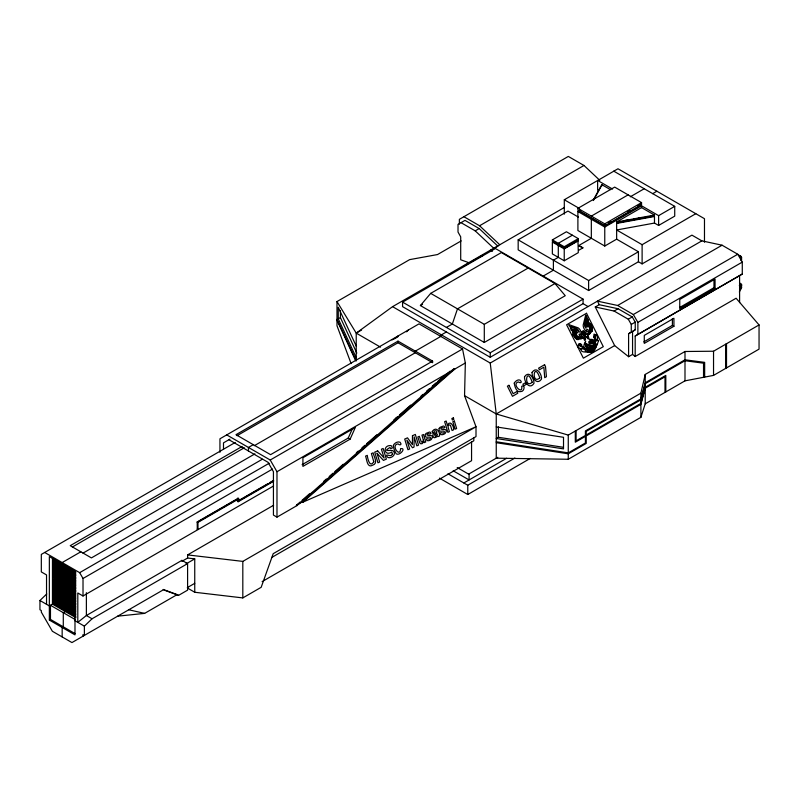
<?xml version="1.0" encoding="UTF-8"?>
<svg xmlns="http://www.w3.org/2000/svg" width="799" height="799" viewBox="0 0 799 799"><rect width="100%" height="100%" fill="white"/><g stroke="black" fill="none" stroke-linecap="round" stroke-linejoin="round"><path stroke-width="1.2" d="M187.455 588.044L194.746 592.259L242.816 597.912L261.173 587.305L273.198 553.687L476.004 436.594L476.004 426.756L464.549 395.665L465.348 362.976L462.541 348.983L419.026 323.855L219.945 438.801L219.945 452.294M586.636 316.334L585.677 315.096L583.19 324.983A5.763 4.684 69.9 0 0 586.206 330.996M336.988 319.35L356.224 360.928L356.224 333.123L392.569 306.656L490.236 363.046L496.249 413.962L496.249 458.187L568.269 459.265L640.898 417.338L640.898 393.158L645.212 374.451L684.993 351.49L713.537 351.23L759.05 324.943L736.109 298.237L635.185 356.504L632.558 354.406L632.558 331.475L635.245 329.777L635.245 322.137L632.249 316.933L618.066 308.744L599.24 304.709L595.275 306.996L614.661 345.597L628.593 356.704L632.558 354.406M593.707 337.378L594.037 334.102L595.844 334.951L594.176 336.828L594.865 334.961L596.733 335.25A1.378 1.119 69.9 0 1 597.392 336.599L597.582 339.555L596.394 339.166L594.826 340.923M586.666 316.184L584.588 323.795A4.874 3.965 69.9 0 0 585.987 328.239L586.156 327.92A4.514 3.665 69.9 0 1 585.407 323.535M585.397 323.535C587.405 313.078 588.793 318.971 586.266 324.374A3.426 2.787 69.9 0 0 587.535 326.911L587.744 326.831A2.846 2.307 69.9 0 1 586.716 324.114C587.265 316.054 589.712 320.259 587.655 324.154L589.572 327.97A2.657 2.157 69.9 0 1 589.812 330.117L587.565 333.772L587.395 335.81L588.464 336.788L589.163 339.365L590.98 339.395A4.584 3.725 69.9 0 1 592.289 339.475L593.138 339.815A4.145 3.366 69.9 0 1 595.255 342.431L594.716 343.47A15.151 12.315 69.9 0 1 584.568 348.903A5.333 4.325 69.9 0 1 584.988 342.871M640.898 417.338L645.212 403.815L645.212 374.451M579.205 344.589L579.515 345.887L581.902 346.367A2.996 2.437 69.9 0 1 583.66 347.645L581.412 348.304L581.033 349.483A2.237 1.818 69.9 0 0 580.304 348.504L578.846 347.775A1.328 1.079 69.9 0 1 577.997 346.077L579.205 344.589L581.233 344.968L579.325 344.299C576.808 346.077 579.655 341.453 581.632 344.669A1.059 0.859 69.9 0 1 581.013 346.117M302.102 464.688L348.234 438.052L352.489 428.524M350.122 439.14L355.315 427.495L302.921 457.747L302.921 466.396L350.122 439.14L348.234 438.052M740.943 260.474L741.542 259.156L740.943 257.158L739.504 255.64M739.514 283.975L739.854 283.226L741.492 284.164L741.832 285.313L740.673 285.982M740.943 287.8L741.542 286.491L740.943 284.484L739.504 282.966M739.355 292.034L740.543 289.408L739.355 285.403M740.853 289.278L741.702 287.4L740.853 284.544M584.958 342.831L585.707 341.363L584.878 340.484A1.548 1.258 69.9 0 1 584.069 338.566L584.359 337.667L582.341 336.759L578.666 336.988A2.067 1.678 69.9 0 1 578.077 336.888L577.807 336.759A1.508 1.218 69.9 0 1 577.198 336.089L575.27 332.244A1.898 1.538 69.9 0 0 573.962 331.146M593.377 199.91L601.767 184.629L610.376 189.603M593.377 200.539L601.168 186.337M586.206 330.986C586.326 328.149 589.322 329.478 587.864 331.106L585.138 332.724A2.906 2.357 69.9 0 0 583.32 330.576L581.442 332.084L581.532 333.143M420.394 305.558L430.691 293.373L501.363 252.574L554.965 283.525L565.253 295.7L484.294 342.451L420.394 305.558L422.551 304.309M406.611 331.825L408.309 330.047M267.475 483.924L237.373 501.303L238.152 501.742L238.152 499.185L237.373 498.746L197.213 521.927L197.283 530.017L83.016 595.994L77.803 592.988L77.803 622.361L86.382 615.51L181.932 560.349L187.595 563.615L187.595 590.151L178.557 595.375L163.366 589.802L71.95 642.576L52.374 631.27L41.318 612.114L41.318 610.536L39.95 609.747L39.95 600.498L46.761 593.947M83.016 636.184L83.016 634.616L84.384 635.405L84.384 626.156L92.045 618.786L187.595 563.615M394.906 338.626L397.712 336.159L398.272 336.479L393.238 339.375M450.187 371.096L296.948 505.607L296.399 505.288L300.144 502.002M302.022 500.354L309.513 493.782M323.575 481.467L326.382 479.001M329.198 476.534L332.943 473.248M334.821 471.61L343.25 464.219M356.374 452.713L358.252 451.075M361.997 447.79L364.803 445.323M366.681 443.685L376.988 434.646M393.857 419.865L397.602 416.579M399.48 414.941L410.716 405.093M421.023 396.064L422.891 394.416M426.636 391.13L429.453 388.674M432.259 386.207L436.004 382.931M437.872 381.283L444.434 375.54M302.422 501.802L454.212 368.778L454.761 369.098L302.971 502.122L302.422 501.802L296.399 505.288M481.627 256.109L481.987 255.76L480.059 257.028M628.593 356.704L628.593 333.762L631.28 332.064L631.28 324.424L628.274 319.22L614.091 311.041L595.275 306.996M635.185 356.504L635.185 336.019L742.281 274.047L742.281 262.112L737.747 254.252L722.076 245.203L701.862 240.859L691.934 235.136L642.116 263.89L638.431 261.762L588.613 290.526L518.171 249.857L518.171 239.84L567.989 211.076L578.366 217.068M635.185 336.019L742.281 274.047M351.101 363.585L336.988 325.742L336.988 301.563L409.627 259.635L437.532 254.551L461.183 240.898M463.899 216.709L479.57 225.757L583.989 165.473L599.799 180.344M461.023 222.661L475.205 230.851L479.17 228.554L497.997 246.252M356.224 357.672L338.257 318.831L340.404 317.593L340.404 310.641M564.304 214.162L564.304 199.76L617.987 168.769L704.478 218.706L704.478 242.267M392.569 306.656L564.364 207.47M464.389 265.777L479.08 257.298M481.178 256.089L483.275 254.881M495.02 247.97L496.998 246.821M402.576 302.122L495.42 248.519L583.08 299.136L583.08 303.66L490.236 357.273L402.576 306.656L402.576 302.122L490.236 352.739L583.08 299.136M357.303 332.504L361.607 330.017M577.897 208.349L614.681 187.106L641.557 202.626L641.557 204.614L604.763 225.847L577.897 210.337L577.897 208.349L604.763 223.86L641.557 202.626M638.431 261.762L638.431 251.755L616.648 239.171L604.763 246.032L577.897 230.521L577.897 211.525L579.994 210.307M591.33 216.11L628.124 194.866M578.296 240.789L564.234 248.898L552.359 242.047L552.359 253.912L564.234 260.774L578.296 252.654L577.947 240.579L564.753 248.199L552.359 241.208L552.359 239.88L566.421 231.76L578.296 238.621L578.296 239.95L564.234 248.07L564.234 246.741L578.296 238.621M630.271 196.804L644.224 188.744M558.301 243.305L572.364 235.196M652.673 193.678L656.888 191.231M432.609 361.118L398.012 341.133L235.985 434.686L270.581 454.661L432.609 361.118L432.609 362.736M229.952 439.13L223.49 442.856L223.49 449.058M237.063 435.685L398.012 342.761L431.6 362.147M528.159 268.045L457.487 308.853L452.344 324.004L446.401 327.43M566.781 246.192L578.296 239.95M608.498 222.881L610.656 221.643M627.914 211.675L630.071 210.427M637.622 206.072L639.779 204.824M579.794 211.236L605.262 225.937L640.858 205.393L658.616 215.65L674.726 206.352L674.726 216.149L658.616 225.448L654.471 223.061L616.648 229.982L642.116 244.694L695.799 213.703M577.897 211.525L604.763 227.036L641.557 205.802L641.557 207.6L616.648 221.982L616.648 222.601L654.471 215.68L654.471 215.061L641.557 207.6M235.266 442.436L41.318 554.406L41.318 571.914L46.532 574.93L46.532 604.304M616.648 222.601L617.977 221.832L617.977 222.651L616.648 223.43L616.648 239.171M578.616 250.347L582.92 247.86L578.826 245.493L591.33 238.272L591.33 219.286M242.177 446.411L70.232 545.677L91.416 557.912L262.292 459.255M72.379 547.015L244.334 447.75M446.401 331.965L441.398 334.851L440.788 336.419L415.31 351.131L415.31 352.749L254.362 445.672M543.29 276.025L553.397 270.192L553.397 260.174L558.301 257.348L558.301 245.473M75.895 574.181L53.593 561.307L53.593 559.27L54.452 558.771L54.452 560.808L75.705 573.073M253.283 444.673L248.459 447.46L248.459 451.006M53.593 561.307L54.452 560.808M75.895 577.437L53.593 564.553L53.593 562.526L54.452 562.027L54.452 564.054L75.705 576.319M53.593 564.553L54.452 564.054M75.895 580.683L53.593 567.799L53.593 565.772L54.452 565.273L54.452 567.3L75.705 579.575M80.829 551.799L62.162 562.566L62.162 563.994M53.593 567.799L54.452 567.3M75.895 583.929L53.593 571.055L53.593 569.018L54.452 568.518L54.452 570.556L75.705 582.821M82.976 553.138L254.921 453.862M53.593 571.055L54.452 570.556M75.895 587.185L53.593 574.301L53.593 572.274L54.452 571.774L54.452 573.802L75.705 586.067M66.137 565.522L65.278 566.022L65.278 564.803M430.691 293.373L484.294 324.324L554.965 283.525M53.593 574.301L54.452 573.802M66.137 567.55L65.278 568.049L65.278 569.268L66.137 568.768M75.895 588.404L53.593 575.52L53.593 577.547L54.452 577.048L75.705 589.322M66.137 570.806L65.278 571.305L65.278 572.513L66.137 572.014L66.137 574.052L65.278 574.551L65.278 575.769L66.137 575.27L66.137 577.297L65.278 577.797L65.278 579.015M75.895 591.65L53.593 578.766L53.593 580.803L54.452 580.304L75.705 592.568M75.895 594.895L53.593 582.022L53.593 584.049L54.452 583.55L75.705 595.814M226.706 434.896L270.222 460.014L462.541 348.983M75.895 598.151L53.593 585.268L53.593 587.295L54.452 586.796L75.705 599.07M44.674 552.469L79.66 572.663L269.173 463.25M518.171 239.84L588.613 280.519L638.431 251.755M75.895 601.397L53.593 588.513L53.593 590.551L54.452 590.052L75.705 602.316M75.895 604.643L53.593 591.769L53.593 593.797L54.452 593.297L75.705 605.562M83.016 595.994L83.016 578.486L272.529 469.063M75.895 607.889L53.593 595.015L53.593 597.043L54.452 596.543L75.705 608.808M452.194 369.937L454.212 368.778M75.895 611.145L53.593 598.261L53.593 600.299L54.452 599.799L75.705 612.064M228.923 439.72L268.005 462.281L273.428 471.69L273.428 515.075L276.983 517.133L276.983 471.73L465.348 362.976M75.895 616.568L53.593 603.684L53.593 601.657L54.452 601.158L54.452 603.185L75.705 615.45M75.955 617.697L52.454 604.134L49.348 605.932L39.95 600.498M53.593 603.684L54.452 603.185M197.283 522.246L238.681 498.346L238.681 500.883L237.912 500.444L237.912 497.897M66.137 598.012L65.278 598.511L65.278 597.292L66.137 596.793L66.137 594.766L65.278 595.265L65.278 594.047L66.137 593.547L66.137 591.51L65.278 592.009L65.278 590.801L66.137 590.291L66.137 588.264L65.278 588.763L65.278 587.545L66.137 587.045L66.137 585.018M197.213 521.927L197.982 522.376L238.152 499.185M66.137 600.039L65.278 600.538L65.278 601.757L66.137 601.257M269.623 482.686L272.849 480.818M238.681 500.883L273.707 480.668M238.152 501.742L273.618 481.268M66.137 603.295L65.278 603.794L65.278 605.013L66.137 604.513M197.213 529.168L197.982 529.617L273.588 485.962M66.137 606.541L65.278 607.04L65.278 608.399L66.137 607.899M490.236 363.046L701.862 240.859M66.137 609.937L65.278 610.436L65.278 611.535L63.291 612.683L63.291 626.825L62.162 627.475L62.162 636.923M49.348 620.074L74.986 634.875L74.986 571.395L49.348 556.593L49.348 620.074L50.467 619.425L75.036 633.607M599.24 304.709L597.452 301.143L617.657 305.478L722.076 245.203M181.932 560.349L181.932 561.317L187.605 558.042L187.605 554.906L273.618 505.248M614.091 311.041L618.066 308.744M581.692 333.243L582.681 333.213L583.08 334.212L579.375 335.61L579.045 334.262A2.687 2.187 69.9 0 1 580.703 334.152L581.193 333.872A6.032 4.904 69.9 0 0 578.186 327.87L568.948 324.654A1.398 1.139 69.9 0 0 569.817 326.392L575.16 327.82A6.082 4.944 69.9 0 1 579.295 332.154L578.945 332.274A6.312 5.134 69.9 0 0 575.05 328.359C569.467 325.133 568.508 328.968 573.292 329.118A5.084 4.135 69.9 0 1 577.407 332.674L577.048 333.183A4.035 3.276 69.9 0 0 573.512 329.827L570.965 329.208A1.009 0.819 69.9 0 0 571.555 330.556L573.962 331.126M194.746 592.259L194.746 558.881L186.237 563.794L186.237 562.826M276.983 517.133L296.948 505.607M617.657 305.478L633.327 314.526L737.747 254.252M628.274 319.22L632.249 316.933M631.28 324.424L635.245 322.137M637.872 334.322L637.872 322.397L742.281 262.112M187.296 587.635L194.746 583.33M628.593 333.762L635.245 329.777M117.713 616.159L144.609 613.392L177.188 594.586L178.557 595.375M679.749 307.465L713.976 287.7L715.055 288.329L715.055 279.091L679.759 299.465L679.759 308.704L715.055 288.329M464.549 395.665L496.249 413.962L614.661 345.597M187.605 554.906L242.816 561.397L476.004 426.756L302.971 502.122M643.814 341.892L672.398 325.393L673.927 326.272L673.927 318.272L644.284 335.39L644.284 343.39L673.927 326.272M271.76 557.452L473.797 440.798L473.797 437.512M563.205 447.27L498.386 437.273L496.249 438.511L563.515 448.878L563.515 437.293L496.249 426.916M262.122 581.622L471.56 460.703L471.56 441.997M497.787 457.298L468.633 474.137L457.208 467.535M463.849 482.976L506.616 458.286M447.959 473.797L467.775 485.243L514.896 458.037M496.249 413.962L568.269 435.095L640.898 393.158M439.45 478.142L467.775 494.501L530.236 458.436M645.212 403.815L684.993 380.843L713.537 375.4L759.05 349.123L759.05 324.943M616.648 221.982L654.471 215.061M625.138 220.524L627.525 220.085M633.497 218.996L635.884 218.556M638.271 218.117L640.658 217.678M651.395 215.72L654.471 215.68M617.977 222.651L653.782 216.1L654.471 216.499L654.471 223.061M616.648 223.43L654.471 216.499M739.854 255.89L740.673 255.97L741.832 257.977L740.673 258.646M187.605 558.042L194.746 558.881M496.249 441.767L568.269 452.873L585.417 442.976L585.417 436.374L575.3 442.217L575.3 431.041M496.249 442.696L568.269 453.802L586.226 443.435L586.226 435.904L640.898 404.344L645.212 388.224L664.998 376.798L664.998 392.389M128.769 609.767L144.609 613.392M468.833 262.681L460.703 259.775L460.703 236.844L458.017 232.04L458.017 224.399L464.988 220.374L479.17 228.554M163.166 589.442L177.188 594.586M578.616 245.673L582.92 247.86M613.732 171.136L674.726 206.352M583.989 165.473L568.319 156.424L459.365 219.335L459.365 224.1M641.557 204.614L640.858 204.204L640.858 205.393M612.553 189.053L597.622 180.434L597.622 190.242M602.456 185.648L601.767 184.629M564.304 199.76L579.165 208.339M552.359 239.88L564.234 246.741M490.416 250.167L492.414 251.315M583.08 303.66L588.084 306.556M391.69 339.645L392.239 339.965M380.534 347.156L356.224 333.123L336.988 301.563M395.735 418.217L396.284 418.536M453.193 470.781L469.083 479.949L469.083 473.837M53.593 559.27L75.895 572.154M53.593 562.526L75.895 575.4M53.593 565.772L75.895 578.656M53.593 569.018L75.895 581.902M53.593 572.274L75.895 585.148M53.593 577.547L75.895 590.431M53.593 580.803L75.895 593.677M53.593 584.049L75.895 596.933M53.593 587.295L75.895 600.179M53.593 590.551L75.895 603.425M53.593 593.797L75.895 606.681M92.045 618.786L86.382 615.51L86.382 592.688M53.593 597.043L75.895 609.927M53.593 600.299L75.895 613.173M53.593 601.657L75.895 614.531M75.036 619.465L50.467 605.282L50.467 619.425M74.986 620.733L84.384 626.156M479.57 225.757L499.784 244.754M475.205 230.851L494.022 248.539M738.795 255.041L740.853 257.208L741.702 260.065M633.327 314.526L637.872 322.397M270.222 460.014L276.983 471.73M79.66 572.663L83.016 578.486M595.425 335.2L595.744 336.808L594.706 339.056A1.368 1.109 69.9 0 0 594.816 340.933M590.201 323.675L590.701 324.494A3.006 2.447 69.9 0 1 589.402 326.881L589.123 325.513A3.955 3.216 69.9 0 0 590.211 323.675M356.224 346.077L338.257 307.235L338.257 318.831M340.404 317.593L356.823 353.108M336.988 320.279L355.705 360.739M739.594 275.745L739.594 302.621M726.511 343.73L726.511 367.91M725.702 344.199L725.702 368.369M713.976 279.62L713.976 287.7M713.537 351.23L713.537 375.4M704.658 377.098L704.658 362.366L684.993 359.8L645.212 382.761L640.898 398.881L585.417 430.911L585.417 435.445L576.099 440.828L576.099 430.571M703.539 377.308L703.539 363.185L684.993 360.729L645.212 383.69L640.898 399.81L586.226 431.37L586.226 434.976L640.898 403.415L645.212 387.295L665.807 375.41L665.807 391.919M684.993 351.49L684.993 380.843M672.398 318.541L672.398 325.393M658.616 215.65L658.616 225.448M653.782 215.281L653.782 216.1M642.116 244.694L642.116 263.89M605.262 224.749L605.262 225.937M604.763 223.86L604.763 225.847M604.763 227.036L604.763 246.032M588.613 280.519L588.613 290.526M577.947 239.75L577.947 240.579M568.269 435.095L568.269 459.265M564.753 247.36L564.753 248.199M564.234 248.898L564.234 260.774M498.386 426.836L498.386 437.273M490.236 352.739L490.236 357.273M484.294 324.324L484.294 342.451M467.775 485.243L467.775 494.501M398.012 341.133L398.012 342.761M242.816 561.397L242.816 597.912M197.982 522.376L197.982 529.617M66.137 578.516L65.278 582.261M66.137 581.762L65.278 585.517M54.452 584.768L54.452 586.796M54.452 588.014L54.452 590.052M54.452 591.27L54.452 593.297M54.452 594.516L54.452 596.543M54.452 597.762L54.452 599.799M52.454 558.501L52.454 604.134M595.205 337.907A1.198 0.979 69.9 0 1 593.687 337.388M585.777 343.25C586.616 344.399 584.169 344.459 585.787 343.19M585.317 349.752C583.959 352.349 589.722 352.269 587.804 349.543L587.195 349.553C588.773 351.57 584.718 351.83 585.877 349.812L585.317 349.752M584.568 332.923C583.64 334.921 583.809 331.405 584.568 332.923M585.377 334.531L585.367 335.53A2.347 1.908 69.9 0 0 584.059 334.192L585.437 333.612L585.377 334.531M412.454 435.695L412.434 444.634L407.51 437.842L404.703 439.07L407.939 449.727L409.657 448.978L406.851 440.099L412.474 447.75L414.042 447.06L414.152 436.863L416.828 445.852L418.546 445.103L415.32 434.446L412.454 435.695M373.782 461.752C369.897 468.294 367.65 458.826 367.29 455.36L365.572 456.109C366.821 459.026 367.051 468.653 372.674 465.188C378.606 463.49 373.712 456.309 373.123 452.823L371.405 453.572L373.782 461.752M598.431 340.873L597.163 344.838L595.055 348.004A17.568 14.272 69.9 0 1 588.913 351.72C586.786 352.119 579.185 352.838 581.592 348.574L586.466 349.233A16.09 13.074 69.9 0 0 593.557 345.687L596.663 339.585L598.431 340.873M579.585 337.448L579.285 339.166L578.866 338.337L579.585 337.448M587.674 336.918L587.295 337.827L586.086 336.858L587.674 336.918M588.274 338.456C587.724 339.845 587.744 336.679 588.274 338.456M393.398 445.423L393.817 448.569L396.114 453.812C399.77 456.299 406.761 447.48 400.569 448.629C400.299 458.546 390.232 444.833 398.042 443.904C399.59 445.542 402.466 445.083 400.069 442.237C397.772 441.128 394.247 443.125 393.398 445.423M392.439 453.872C391.081 457.607 388.154 454.251 386.566 455.21C387.345 460.943 397.203 455.72 393.647 451.355C392.369 448.848 380.963 452.843 389.972 447.48L390.731 448.668L392.409 447.939L391.69 446.232A1.828 1.548 -87.7 0 0 390.381 445.562C382.431 445.283 384.139 456.958 391.71 452.064L392.439 453.872M572.733 332.284L573.872 333.563A1.588 1.288 69.9 0 0 574.591 333.153L574.781 332.044L573.692 331.335A1.588 1.288 69.9 0 0 572.973 331.745L572.733 332.284M576.958 337.058L576.708 337.917A1.268 1.029 69.9 0 0 576.249 339.096L577.317 337.757L576.958 337.058M587.794 333.772L588.254 335.29L588.583 334.252L587.794 333.772M590.131 333.043L589.932 333.463A1.518 1.228 69.9 0 1 589.123 332.054L589.462 331.655A1.668 1.358 69.9 0 1 590.131 332.983L590.131 333.043M579.764 337.538L580.144 338.966L580.813 338.936L580.324 337.378L579.764 337.538M577.467 337.707L577.138 339.605L577.587 337.647M578.676 337.837L578.037 339.735L577.947 337.967L578.666 337.228L578.676 337.837M577.617 337.158L578.086 337.398L577.617 337.158M589.632 333.962L588.953 334.471L588.284 333.323A1.568 1.278 69.9 0 1 589.043 332.564L589.632 333.962M591.61 325.273L591.56 325.812A3.416 2.777 69.9 0 1 589.972 328.199L589.442 327.151A3.216 2.607 69.9 0 0 590.97 324.754L591.61 325.273M432.279 431.41L432.439 433.048L433.997 432.369L434.356 431.11L435.994 430.641C439.54 434.137 432.019 431.62 432.988 435.685C433.278 440.678 438.461 434.806 438.092 436.594L439.62 435.924C439.879 430.931 435.914 426.237 432.279 431.41M587.774 342.062L587.774 342.062M423.38 440.189L422.961 441.537L421.333 442.047L419.335 436.314L417.807 436.973L419.805 443.036L420.833 443.805L422.262 443.585L423.889 441.318L424.219 442.636L425.747 441.967L423.48 434.506L421.962 435.165L423.38 440.189M514.256 383.121C514.616 386.287 516.524 392.908 520.658 391.61C524.494 391.969 525.502 383.999 521.697 386.317C523.235 395.855 510.98 383.74 518.391 381.932C520.209 383.43 522.856 382.591 520.039 380.114C517.882 379.165 515.295 381.303 514.256 383.121M591.879 331.435L589.962 330.686L591.879 331.435M592.309 329.737L590.791 329.817L590.481 329.198L592.309 329.737M425.308 434.436C424.109 439.72 429.972 435.425 430.691 437.932C429.512 440.668 427.655 437.692 426.286 439.07C426.636 441.817 429.812 440.668 431.25 439.53C435.435 433.737 428.084 436.354 426.886 434.856C427.835 432.489 429.662 434.796 430.951 433.577L430.491 432.569A1.398 1.189 -87.7 0 0 429.492 432.059L426.237 433.328L425.308 434.436M439.15 428.404C437.952 433.687 443.825 429.403 444.534 431.899C443.355 434.636 441.497 431.67 440.129 433.048C440.479 435.785 443.655 434.636 445.093 433.497C449.278 427.715 441.927 430.321 440.728 428.823C441.677 426.456 443.505 428.773 444.803 427.545L444.334 426.536A1.398 1.189 -87.7 0 0 443.335 426.027L440.089 427.295L439.15 428.404M447.64 424.728L447.5 425.438L446.162 421.013L444.634 421.672L447.869 432.329L449.388 431.67L447.949 426.556L449.088 424.858L450.376 425.128L452.084 430.501L453.602 429.832C454.271 426.696 450.456 419.884 447.64 424.728M588.633 323.605L589.253 323.795L588.633 323.605M574.541 337.248C575.07 339.076 578.096 334.421 574.581 337.158M589.952 329.927L590.421 330.237L589.952 329.927M587.904 323.345C588.933 327.79 591.36 320.439 587.904 323.345M592.359 330.676L590.671 330.067L592.359 330.676M590.99 332.214C589.452 333.073 589.392 329.458 590.99 332.214M532.224 382.222C523.595 389.962 526.082 364.524 532.224 382.222M539.794 377.857C531.165 385.587 533.652 360.159 539.794 377.857M573.462 332.334L574.101 332.574L573.462 332.334M595.974 347.016L594.846 349.692A9.029 7.331 69.9 0 1 590.361 352.469L587.655 352.169A16.899 13.723 69.9 0 0 595.974 347.016M589.013 341.912L589.093 342.022A9.858 8.01 69.9 0 0 591.39 339.935A5.563 4.514 69.9 0 0 589.013 341.912M596.404 339.645L595.455 341.762L595.095 341.063L596.404 339.645M524.514 376.788C524.114 381.682 529.427 390.202 533.952 383.42C534.341 378.516 529.028 369.997 524.514 376.788M532.074 372.414C531.675 377.318 536.998 385.837 541.512 379.046C541.912 374.152 536.598 365.632 532.074 372.414M434.726 434.576L435.195 436.334L437.492 434.886L436.813 433.687L434.726 434.576M592.299 327.31L590.541 328.249A2.177 1.768 69.9 0 1 592.139 327.161L592.299 327.31M586.266 333.932L586.456 334.451L586.266 333.932M583.28 337.927L582.671 338.287A1.059 0.859 69.9 0 1 581.842 337.218A1.129 0.919 69.9 0 1 583.3 337.927M584.059 348.684L581.712 348.424L583.739 347.845L584.059 348.684M591.44 345.368L588.084 347.575L586.256 347.895L585.847 347.066L589.912 345.068L591.44 345.368M582.151 338.357L581.273 338.776L580.593 337.418L581.522 337.208L582.151 338.357M590.491 328.519L591.719 329.078L592.548 328.409L590.551 328.479M576.898 336.828L576.538 337.508A2.077 1.688 69.9 0 1 575.39 338.396L576.898 336.828M585.138 337.897L584.878 338.736L585.138 337.897M595.495 343.48L594.027 345.627L595.365 346.856L596.843 344.679L596.344 344.219L595.355 346.267L594.546 345.528L596.104 344.049L595.495 343.48M593.847 341.243L591.6 343.37A1.618 1.318 69.9 0 1 589.942 343.53A11.735 9.538 69.9 0 0 593.297 340.764L593.847 341.243M592.069 340.114L588.983 342.941A5.323 4.325 69.9 0 0 592.568 340.414L592.069 340.114M593.208 346.956L592.419 348.184L594.096 346.836L594.616 347.855L592.638 349.463L593.707 347.475L592.129 348.704L591.699 347.845L593.707 346.207L593.208 346.956M586.526 313.278L566.601 324.784L583.37 358.172L603.295 346.666L586.526 313.278M582.541 334.541L581.732 335.011L582.541 334.541M585.597 338.816L585.238 339.355L585.597 338.816M508.923 385.298L507.395 386.177L512.479 396.304L517.782 393.248L516.913 391.52L513.148 393.697L508.923 385.298M544.578 364.704L538.606 368.159L539.415 369.777L543.869 367.21L544.718 377.687L546.426 376.709L545.507 366.551L544.578 364.704M525.612 382.621L522.926 384.179L523.735 385.797L526.431 384.239L525.612 382.621M588.883 349.253L589.063 351.001L589.722 350.841L589.263 349.792L591.829 350.032L590.95 348.274L590.371 348.604L590.94 349.732L588.883 349.253M377.627 450.856L374.711 452.134L377.947 462.791L379.665 462.042L376.968 453.123A105.578 89.438 -87.7 0 0 379.086 455.67L383.45 460.394L386.366 459.115L383.14 448.459L381.413 449.208L384.159 458.077L377.627 450.856M453.393 417.857L451.874 418.526L452.324 420.014L453.842 419.355L453.393 417.857M454.361 421.053L452.843 421.722L455.1 429.183L456.628 428.524L454.361 421.053M584.419 335.101L584.219 335.041A1.488 1.208 69.9 0 0 583.45 335.2A1.538 1.248 69.9 0 0 585.297 336.299A1.308 1.069 69.9 0 0 584.608 335.19L584.419 335.101M576.039 334.541L575.33 333.612A3.725 3.026 69.9 0 1 572.653 333.672A1.508 1.228 69.9 0 0 573.952 334.911A5.733 4.654 69.9 0 0 576.039 334.541M576.628 335.84L576.049 334.911A5.673 4.614 69.9 0 1 573.073 335.161A1.438 1.169 69.9 0 0 574.032 336.289A3.765 3.056 69.9 0 0 576.628 335.83M588.823 344.339A6.712 5.453 69.9 0 0 585.457 346.287A8.929 7.261 69.9 0 0 588.823 344.339M585.317 344.898A3.006 2.437 69.9 0 0 587.215 343.969A3.576 2.906 69.9 0 0 585.317 344.908M592.958 344.009A2.477 2.017 69.9 0 0 594.656 341.942A2.147 1.738 69.9 0 0 592.948 343.47A1.978 1.608 69.9 0 0 592.958 344.029M588.074 348.204A7.051 5.733 69.9 0 0 592.419 345.697A50.806 41.278 69.9 0 0 588.074 348.214M583.879 331.625A2.157 1.758 69.9 0 0 582.531 332.624A1.938 1.568 69.9 0 0 583.879 331.625"/></g></svg>
